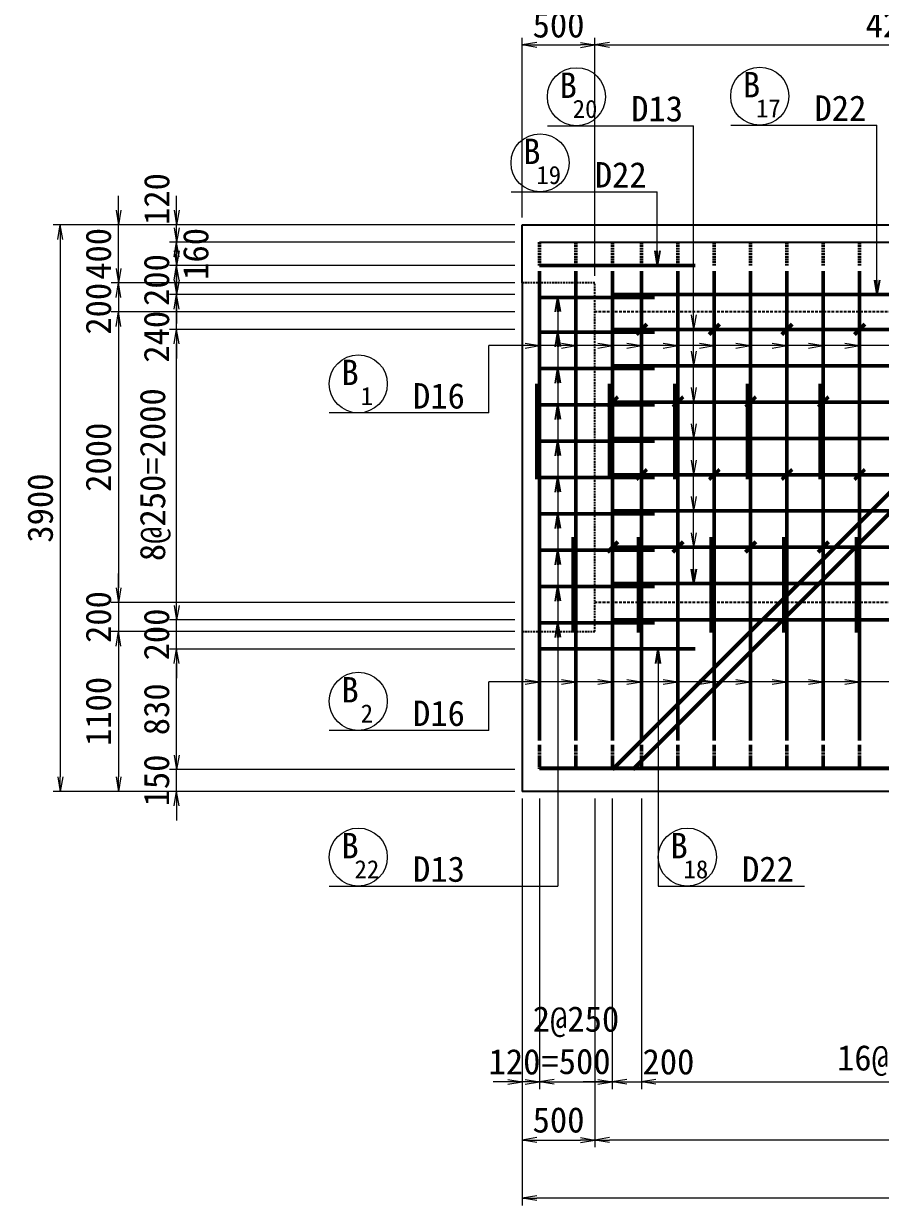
# Model space of a CAD drawing. Header units: millimetres. Extents: x 169470 to 758170, y -17820 to 11880.
# Drawn here: x 316814 to 322708, y -6725 to 1410 of the extents above; entities that cross this region are included whole.
import ezdxf
from ezdxf.enums import TextEntityAlignment as Align

# ---------------------------------------------------------------- set-up
doc = ezdxf.new("R2010")
doc.units = ezdxf.units.MM
doc.header["$LTSCALE"] = 50
doc.header["$PDSIZE"] = 300
doc.linetypes.add('DASHED2', pattern=[0.375, 0.25, -0.125])
doc.layers.get('Defpoints').update_dxf_attribs({"color": 151})
for name, color, linetype, lineweight in [('D-STR', 1, 'Continuous', 25), ('D-STR-DIM', 7, 'Continuous', 13), ('D-STR-HTXT', 7, 'Continuous', 13), ('D-STR-STR1', 2, 'Continuous', 50), ('D-STR-STR3', 4, 'Continuous', 50), ('D-STR-STR4', 1, 'Continuous', 50), ('D-STR-TXT', 7, 'Continuous', 13)]:
    doc.layers.add(name, color=color, linetype=linetype, lineweight=lineweight)
doc.styles.add('YOKO_GOTHIC', font='MS Gothic.ttf')
doc.dimstyles.new('S50', dxfattribs={"dimscale": 50, "dimtxt": 3.5, "dimasz": 2, "dimexe": 1, "dimexo": 1, "dimgap": 1, "dimtad": 1, "dimdec": 0, "dimzin": 1, "dimdsep": 46, "dimtxsty": 'YOKO_GOTHIC', "dimblk": 'OPEN', "dimcen": 0, "dimclrd": 256, "dimclre": 256, "dimclrt": 256, "dimaunit": 1, "dimadec": 3, "dimazin": 0, "dimtfac": 1, "dimtdec": 0, "dimtix": 1, "dimtmove": 2, "dimatfit": 3, "dimldrblk": 'OPEN', "dimfxl": 1, "dimlwd": -1, "dimlwe": -1, "dimarcsym": 2})

# ---------------------------------------------------------------- blocks, each defined once
blk = doc.blocks.new('_Open')
at = {"color": 0, "linetype": 'ByBlock', "lineweight": -2}
for p, q in [((-1, 0.167), (0, 0)), ((-1, -0.167), (0, 0)), ((0, 0), (-1, 0))]:
    blk.add_line(p, q, dxfattribs=at)
blk = doc.blocks.new('*D3386')
at = {"layer": 'D-STR-DIM', "transparency": 16777216}
for p, q in [((320244, -3924.6), (320244, -6724.6)), ((327144.3, -3924.6), (327144.3, -6724.6)), ((327044.3, -6674.6), (320344, -6674.6))]:
    blk.add_line(p, q, dxfattribs=at)
at = {"layer": 'Defpoints', "color": 0, "transparency": 16777216}
for p in [(320244, -3874.6), (327144.3, -3874.6), (320244, -6674.6)]:
    blk.add_point(p, dxfattribs=at)
at = {"layer": 'D-STR-DIM', "transparency": 16777216, "xscale": 100, "yscale": 100, "zscale": 100, "rotation": 180}
blk.add_blockref('_Open', (320244, -6674.6), dxfattribs=at)
at = {"layer": 'D-STR-DIM', "transparency": 16777216, "xscale": 100, "yscale": 100, "zscale": 100}
blk.add_blockref('_Open', (327144.3, -6674.6), dxfattribs=at)
at = {"layer": 'D-STR-DIM', "transparency": 16777216, "insert": (323694.2, -6537.1), "char_height": 175, "attachment_point": 5, "style": 'YOKO_GOTHIC'}
blk.add_mtext('6900', dxfattribs=at)
blk = doc.blocks.new('*D3389')
at = {"layer": 'D-STR-DIM', "transparency": 16777216}
for p, q in [((320744, -3924.6), (320744, -6324.6)), ((325344.3, -4024.6), (325344.3, -6324.6)), ((325244.3, -6274.6), (320844, -6274.6))]:
    blk.add_line(p, q, dxfattribs=at)
at = {"layer": 'Defpoints', "color": 0, "transparency": 16777216}
for p in [(320744, -3874.6), (325344.3, -3974.6), (320744, -6274.6)]:
    blk.add_point(p, dxfattribs=at)
at = {"layer": 'D-STR-DIM', "transparency": 16777216, "xscale": 100, "yscale": 100, "zscale": 100, "rotation": 180}
blk.add_blockref('_Open', (320744, -6274.6), dxfattribs=at)
at = {"layer": 'D-STR-DIM', "transparency": 16777216, "xscale": 100, "yscale": 100, "zscale": 100}
blk.add_blockref('_Open', (325344.3, -6274.6), dxfattribs=at)
at = {"layer": 'D-STR-DIM', "transparency": 16777216, "insert": (323044.2, -6137.1), "char_height": 175, "attachment_point": 5, "style": 'YOKO_GOTHIC'}
blk.add_mtext('4600', dxfattribs=at)
blk = doc.blocks.new('*D3390')
at = {"layer": 'D-STR-DIM', "transparency": 16777216}
for p, q in [((320864, -3924.6), (320864, -5924.6)), ((321064, -3924.6), (321064, -5924.6)), ((320764, -5874.6), (320664, -5874.6)), ((320864, -5874.6), (321064, -5874.6)), ((321164, -5874.6), (321264, -5874.6))]:
    blk.add_line(p, q, dxfattribs=at)
at = {"layer": 'Defpoints', "color": 0, "transparency": 16777216}
for p in [(320864, -3874.6), (321064, -3874.6), (321064, -5874.6)]:
    blk.add_point(p, dxfattribs=at)
at = {"layer": 'D-STR-DIM', "transparency": 16777216, "xscale": 100, "yscale": 100, "zscale": 100}
blk.add_blockref('_Open', (320864, -5874.6), dxfattribs=at)
at = {"layer": 'D-STR-DIM', "transparency": 16777216, "xscale": 100, "yscale": 100, "zscale": 100, "rotation": 180}
blk.add_blockref('_Open', (321064, -5874.6), dxfattribs=at)
at = {"layer": 'D-STR-DIM', "transparency": 16777216, "insert": (321250, -5737.1), "char_height": 175, "attachment_point": 5, "style": 'YOKO_GOTHIC'}
blk.add_mtext('200', dxfattribs=at)
blk = doc.blocks.new('*D3391')
at = {"layer": 'D-STR-DIM', "transparency": 16777216}
for p, q in [((321064, -3924.6), (321064, -5924.6)), ((325064.3, -4024.6), (325064.3, -5924.6)), ((321164, -5874.6), (324964.3, -5874.6))]:
    blk.add_line(p, q, dxfattribs=at)
at = {"layer": 'Defpoints', "color": 0, "transparency": 16777216}
for p in [(321064, -3874.6), (325064.3, -3974.6), (325064.3, -5874.6)]:
    blk.add_point(p, dxfattribs=at)
at = {"layer": 'D-STR-DIM', "transparency": 16777216, "xscale": 100, "yscale": 100, "zscale": 100, "rotation": 180}
blk.add_blockref('_Open', (321064, -5874.6), dxfattribs=at)
at = {"layer": 'D-STR-DIM', "transparency": 16777216, "xscale": 100, "yscale": 100, "zscale": 100}
blk.add_blockref('_Open', (325064.3, -5874.6), dxfattribs=at)
at = {"layer": 'D-STR-DIM', "transparency": 16777216, "insert": (323064.2, -5727.7), "char_height": 175, "attachment_point": 5, "style": 'YOKO_GOTHIC'}
blk.add_mtext('16@250=4000', dxfattribs=at)
blk = doc.blocks.new('*D3394')
at = {"layer": 'D-STR-DIM', "transparency": 16777216}
for p, q in [((320244, -3924.6), (320244, -5924.6)), ((320364, -3924.6), (320364, -5924.6)), ((320144, -5874.6), (320044, -5874.6)), ((320364, -5874.6), (320244, -5874.6)), ((320464, -5874.6), (320564, -5874.6))]:
    blk.add_line(p, q, dxfattribs=at)
at = {"layer": 'Defpoints', "color": 0, "transparency": 16777216}
for p in [(320244, -3874.6), (320364, -3874.6), (320244, -5874.6)]:
    blk.add_point(p, dxfattribs=at)
at = {"layer": 'D-STR-DIM', "transparency": 16777216, "xscale": 100, "yscale": 100, "zscale": 100}
blk.add_blockref('_Open', (320244, -5874.6), dxfattribs=at)
at = {"layer": 'D-STR-DIM', "transparency": 16777216, "xscale": 100, "yscale": 100, "zscale": 100, "rotation": 180}
blk.add_blockref('_Open', (320364, -5874.6), dxfattribs=at)
at = {"layer": 'D-STR-DIM', "transparency": 16777216, "insert": (320191, -5737.1), "char_height": 175, "attachment_point": 5, "style": 'YOKO_GOTHIC'}
blk.add_mtext('120', dxfattribs=at)
blk = doc.blocks.new('*D3400')
at = {"layer": 'D-STR-DIM', "transparency": 16777216}
for p, q in [((320244, -3924.6), (320244, -6324.6)), ((320744, -3924.6), (320744, -6324.6)), ((320344, -6274.6), (320644, -6274.6))]:
    blk.add_line(p, q, dxfattribs=at)
at = {"layer": 'Defpoints', "color": 0, "transparency": 16777216}
for p in [(320244, -3874.6), (320744, -3874.6), (320744, -6274.6)]:
    blk.add_point(p, dxfattribs=at)
at = {"layer": 'D-STR-DIM', "transparency": 16777216, "xscale": 100, "yscale": 100, "zscale": 100, "rotation": 180}
blk.add_blockref('_Open', (320244, -6274.6), dxfattribs=at)
at = {"layer": 'D-STR-DIM', "transparency": 16777216, "xscale": 100, "yscale": 100, "zscale": 100}
blk.add_blockref('_Open', (320744, -6274.6), dxfattribs=at)
at = {"layer": 'D-STR-DIM', "transparency": 16777216, "insert": (320494, -6137.1), "char_height": 175, "attachment_point": 5, "style": 'YOKO_GOTHIC'}
blk.add_mtext('500', dxfattribs=at)
blk = doc.blocks.new('*D4555')
at = {"layer": 'D-STR-DIM', "transparency": 16777216}
for p, q in [((320244, 75.4), (320244, 1313.6)), ((320744, -324.6), (320744, 1313.6)), ((320344, 1263.6), (320644, 1263.6))]:
    blk.add_line(p, q, dxfattribs=at)
at = {"layer": 'Defpoints', "color": 0, "transparency": 16777216}
for p in [(320744, 1263.6), (320244, 25.4), (320744, -374.6)]:
    blk.add_point(p, dxfattribs=at)
at = {"layer": 'D-STR-DIM', "transparency": 16777216, "xscale": 100, "yscale": 100, "zscale": 100, "rotation": 180}
blk.add_blockref('_Open', (320244, 1263.6), dxfattribs=at)
at = {"layer": 'D-STR-DIM', "transparency": 16777216, "xscale": 100, "yscale": 100, "zscale": 100}
blk.add_blockref('_Open', (320744, 1263.6), dxfattribs=at)
at = {"layer": 'D-STR-DIM', "transparency": 16777216, "insert": (320494, 1401.1), "char_height": 175, "attachment_point": 5, "style": 'YOKO_GOTHIC'}
blk.add_mtext('500', dxfattribs=at)
blk = doc.blocks.new('*D4556')
at = {"layer": 'D-STR-DIM', "transparency": 16777216}
for p, q in [((320744, -324.6), (320744, 1313.6)), ((320844, 1263.6), (324844.3, 1263.6)), ((324944.3, 1213.6), (324944.3, 1213.6))]:
    blk.add_line(p, q, dxfattribs=at)
at = {"layer": 'Defpoints', "color": 0, "transparency": 16777216}
for p in [(324944.3, 1263.6), (324944.3, 1263.6), (320744, -374.6)]:
    blk.add_point(p, dxfattribs=at)
at = {"layer": 'D-STR-DIM', "transparency": 16777216, "xscale": 100, "yscale": 100, "zscale": 100, "rotation": 180}
blk.add_blockref('_Open', (320744, 1263.6), dxfattribs=at)
at = {"layer": 'D-STR-DIM', "transparency": 16777216, "xscale": 100, "yscale": 100, "zscale": 100}
blk.add_blockref('_Open', (324944.3, 1263.6), dxfattribs=at)
at = {"layer": 'D-STR-DIM', "transparency": 16777216, "insert": (322844.2, 1401.1), "char_height": 175, "attachment_point": 5, "style": 'YOKO_GOTHIC'}
blk.add_mtext('4200', dxfattribs=at)
blk = doc.blocks.new('*D3909')
at = {"layer": 'D-STR-DIM', "transparency": 16777216}
for p, q in [((320194, -574.6), (317416.5, -574.6)), ((317466.5, -674.6), (317466.5, -2474.6)), ((320194, -2574.6), (317416.5, -2574.6))]:
    blk.add_line(p, q, dxfattribs=at)
at = {"layer": 'Defpoints', "color": 0, "transparency": 16777216}
for p in [(320244, -574.6), (317466.5, -2574.6), (320244, -2574.6)]:
    blk.add_point(p, dxfattribs=at)
at = {"layer": 'D-STR-DIM', "transparency": 16777216, "xscale": 100, "yscale": 100, "zscale": 100}
for p, rotation in [((317466.5, -574.6), 90), ((317466.5, -2574.6), 270)]:
    blk.add_blockref('_Open', p, dxfattribs=dict(at, rotation=rotation))
at = {"layer": 'D-STR-DIM', "transparency": 16777216, "insert": (317329, -1574.6), "char_height": 175, "attachment_point": 5, "rotation": 90, "style": 'YOKO_GOTHIC'}
blk.add_mtext('2000', dxfattribs=at)
blk = doc.blocks.new('*D3910')
at = {"layer": 'D-STR-DIM', "transparency": 16777216}
for p, q in [((319694, 25.4), (317016.5, 25.4)), ((317066.5, -74.6), (317066.5, -3774.6)), ((320194, -3874.6), (317016.5, -3874.6))]:
    blk.add_line(p, q, dxfattribs=at)
at = {"layer": 'Defpoints', "color": 0, "transparency": 16777216}
for p in [(319744, 25.4), (317066.5, -3874.6), (320244, -3874.6)]:
    blk.add_point(p, dxfattribs=at)
at = {"layer": 'D-STR-DIM', "transparency": 16777216, "xscale": 100, "yscale": 100, "zscale": 100}
for p, rotation in [((317066.5, 25.4), 90), ((317066.5, -3874.6), 270)]:
    blk.add_blockref('_Open', p, dxfattribs=dict(at, rotation=rotation))
at = {"layer": 'D-STR-DIM', "transparency": 16777216, "insert": (316929, -1924.6), "char_height": 175, "attachment_point": 5, "rotation": 90, "style": 'YOKO_GOTHIC'}
blk.add_mtext('3900', dxfattribs=at)
blk = doc.blocks.new('*D3911')
at = {"layer": 'D-STR-DIM', "transparency": 16777216}
for p, q in [((317466.5, 125.4), (317466.5, 225.4)), ((320194, 25.4), (317416.5, 25.4)), ((317466.5, -374.6), (317466.5, 25.4)), ((320194, -374.6), (317416.5, -374.6)), ((317466.5, -474.6), (317466.5, -574.6))]:
    blk.add_line(p, q, dxfattribs=at)
at = {"layer": 'Defpoints', "color": 0, "transparency": 16777216}
for p in [(317466.5, 25.4), (320244, 25.4), (320244, -374.6)]:
    blk.add_point(p, dxfattribs=at)
at = {"layer": 'D-STR-DIM', "transparency": 16777216, "xscale": 100, "yscale": 100, "zscale": 100}
for p, rotation in [((317466.5, 25.4), 270), ((317466.5, -374.6), 90)]:
    blk.add_blockref('_Open', p, dxfattribs=dict(at, rotation=rotation))
at = {"layer": 'D-STR-DIM', "transparency": 16777216, "insert": (317329, -174.6), "char_height": 175, "attachment_point": 5, "rotation": 90, "style": 'YOKO_GOTHIC'}
blk.add_mtext('400', dxfattribs=at)
blk = doc.blocks.new('*D3912')
at = {"layer": 'D-STR-DIM', "transparency": 16777216}
for p, q in [((320194, -2774.6), (317416.5, -2774.6)), ((317466.5, -2874.6), (317466.5, -3774.6)), ((320194, -3874.6), (317416.5, -3874.6))]:
    blk.add_line(p, q, dxfattribs=at)
at = {"layer": 'Defpoints', "color": 0, "transparency": 16777216}
for p in [(320244, -2774.6), (317466.5, -3874.6), (320244, -3874.6)]:
    blk.add_point(p, dxfattribs=at)
at = {"layer": 'D-STR-DIM', "transparency": 16777216, "xscale": 100, "yscale": 100, "zscale": 100}
for p, rotation in [((317466.5, -2774.6), 90), ((317466.5, -3874.6), 270)]:
    blk.add_blockref('_Open', p, dxfattribs=dict(at, rotation=rotation))
at = {"layer": 'D-STR-DIM', "transparency": 16777216, "insert": (317329, -3324.6), "char_height": 175, "attachment_point": 5, "rotation": 90, "style": 'YOKO_GOTHIC'}
blk.add_mtext('1100', dxfattribs=at)
blk = doc.blocks.new('*D3913')
at = {"layer": 'D-STR-DIM', "transparency": 16777216}
for p, q in [((317866.5, -3624.6), (317866.5, -3524.6)), ((320194, -3724.6), (317816.5, -3724.6)), ((317866.5, -3874.6), (317866.5, -3724.6)), ((320194, -3874.6), (317816.5, -3874.6)), ((317866.5, -3974.6), (317866.5, -4074.6))]:
    blk.add_line(p, q, dxfattribs=at)
at = {"layer": 'Defpoints', "color": 0, "transparency": 16777216}
for p in [(317866.5, -3724.6), (320244, -3724.6), (320244, -3874.6)]:
    blk.add_point(p, dxfattribs=at)
at = {"layer": 'D-STR-DIM', "transparency": 16777216, "xscale": 100, "yscale": 100, "zscale": 100}
for p, rotation in [((317866.5, -3724.6), 270), ((317866.5, -3874.6), 90)]:
    blk.add_blockref('_Open', p, dxfattribs=dict(at, rotation=rotation))
at = {"layer": 'D-STR-DIM', "transparency": 16777216, "insert": (317729, -3799.6), "char_height": 175, "attachment_point": 5, "rotation": 90, "style": 'YOKO_GOTHIC'}
blk.add_mtext('150', dxfattribs=at)
blk = doc.blocks.new('*D3914')
at = {"layer": 'D-STR-DIM', "transparency": 16777216}
for p, q in [((320194, -2894.6), (317816.5, -2894.6)), ((317866.5, -3624.6), (317866.5, -2994.6)), ((320194, -3724.6), (317816.5, -3724.6))]:
    blk.add_line(p, q, dxfattribs=at)
at = {"layer": 'Defpoints', "color": 0, "transparency": 16777216}
for p in [(317866.5, -2894.6), (320244, -2894.6), (320244, -3724.6)]:
    blk.add_point(p, dxfattribs=at)
at = {"layer": 'D-STR-DIM', "transparency": 16777216, "xscale": 100, "yscale": 100, "zscale": 100}
for p, rotation in [((317866.5, -2894.6), 90), ((317866.5, -3724.6), 270)]:
    blk.add_blockref('_Open', p, dxfattribs=dict(at, rotation=rotation))
at = {"layer": 'D-STR-DIM', "transparency": 16777216, "insert": (317729, -3309.6), "char_height": 175, "attachment_point": 5, "rotation": 90, "style": 'YOKO_GOTHIC'}
blk.add_mtext('830', dxfattribs=at)
blk = doc.blocks.new('*D3915')
at = {"layer": 'D-STR-DIM', "transparency": 16777216}
for p, q in [((320194, -694.6), (317816.5, -694.6)), ((317866.5, -2594.6), (317866.5, -794.6)), ((320194, -2694.6), (317816.5, -2694.6))]:
    blk.add_line(p, q, dxfattribs=at)
at = {"layer": 'Defpoints', "color": 0, "transparency": 16777216}
for p in [(317866.5, -694.6), (320244, -694.6), (320244, -2694.6)]:
    blk.add_point(p, dxfattribs=at)
at = {"layer": 'D-STR-DIM', "transparency": 16777216, "xscale": 100, "yscale": 100, "zscale": 100}
for p, rotation in [((317866.5, -694.6), 90), ((317866.5, -2694.6), 270)]:
    blk.add_blockref('_Open', p, dxfattribs=dict(at, rotation=rotation))
at = {"layer": 'D-STR-DIM', "transparency": 16777216, "insert": (317719.6, -1694.6), "char_height": 175, "attachment_point": 5, "rotation": 90, "style": 'YOKO_GOTHIC'}
blk.add_mtext('8@250=2000', dxfattribs=at)
blk = doc.blocks.new('*D3916')
at = {"layer": 'D-STR-DIM', "transparency": 16777216}
for p, q in [((317866.5, -354.6), (317866.5, -254.6)), ((320194, -454.6), (317816.5, -454.6)), ((317866.5, -694.6), (317866.5, -454.6)), ((320194, -694.6), (317816.5, -694.6)), ((317866.5, -794.6), (317866.5, -894.6))]:
    blk.add_line(p, q, dxfattribs=at)
at = {"layer": 'Defpoints', "color": 0, "transparency": 16777216}
for p in [(317866.5, -454.6), (320244, -454.6), (320244, -694.6)]:
    blk.add_point(p, dxfattribs=at)
at = {"layer": 'D-STR-DIM', "transparency": 16777216, "xscale": 100, "yscale": 100, "zscale": 100}
for p, rotation in [((317866.5, -454.6), 270), ((317866.5, -694.6), 90)]:
    blk.add_blockref('_Open', p, dxfattribs=dict(at, rotation=rotation))
at = {"layer": 'D-STR-DIM', "transparency": 16777216, "insert": (317729, -745.2), "char_height": 175, "attachment_point": 5, "rotation": 90, "style": 'YOKO_GOTHIC'}
blk.add_mtext('240', dxfattribs=at)
blk = doc.blocks.new('*D3917')
at = {"layer": 'D-STR-DIM', "transparency": 16777216}
for p, q in [((317866.5, 5.4), (317866.5, 105.4)), ((320194, -94.6), (317816.5, -94.6)), ((317866.5, -254.6), (317866.5, -94.6)), ((320194, -254.6), (317816.5, -254.6)), ((317866.5, -354.6), (317866.5, -454.6))]:
    blk.add_line(p, q, dxfattribs=at)
at = {"layer": 'Defpoints', "color": 0, "transparency": 16777216}
for p in [(317866.5, -94.6), (320244, -94.6), (320244, -254.6)]:
    blk.add_point(p, dxfattribs=at)
at = {"layer": 'D-STR-DIM', "transparency": 16777216, "xscale": 100, "yscale": 100, "zscale": 100}
for p, rotation in [((317866.5, -94.6), 270), ((317866.5, -254.6), 90)]:
    blk.add_blockref('_Open', p, dxfattribs=dict(at, rotation=rotation))
at = {"layer": 'D-STR-DIM', "transparency": 16777216, "insert": (317999, -174.6), "char_height": 175, "attachment_point": 5, "rotation": 90, "style": 'YOKO_GOTHIC'}
blk.add_mtext('160', dxfattribs=at)
blk = doc.blocks.new('*D3918')
at = {"layer": 'D-STR-DIM', "transparency": 16777216}
for p, q in [((317866.5, 125.4), (317866.5, 225.4)), ((320194, 25.4), (317816.5, 25.4)), ((317866.5, -94.6), (317866.5, 25.4)), ((320194, -94.6), (317816.5, -94.6)), ((317866.5, -194.6), (317866.5, -294.6))]:
    blk.add_line(p, q, dxfattribs=at)
at = {"layer": 'Defpoints', "color": 0, "transparency": 16777216}
for p in [(317866.5, 25.4), (320244, 25.4), (320244, -94.6)]:
    blk.add_point(p, dxfattribs=at)
at = {"layer": 'D-STR-DIM', "transparency": 16777216, "xscale": 100, "yscale": 100, "zscale": 100}
for p, rotation in [((317866.5, 25.4), 270), ((317866.5, -94.6), 90)]:
    blk.add_blockref('_Open', p, dxfattribs=dict(at, rotation=rotation))
at = {"layer": 'D-STR-DIM', "transparency": 16777216, "insert": (317730.5, 203), "char_height": 175, "attachment_point": 5, "rotation": 90, "style": 'YOKO_GOTHIC'}
blk.add_mtext('120', dxfattribs=at)
blk = doc.blocks.new('*D3919')
at = {"layer": 'D-STR-DIM', "transparency": 16777216}
for p, q in [((317466.5, -274.6), (317466.5, -174.6)), ((320194, -374.6), (317416.5, -374.6)), ((317466.5, -374.6), (317466.5, -574.6)), ((320194, -574.6), (317416.5, -574.6)), ((317466.5, -674.6), (317466.5, -774.6))]:
    blk.add_line(p, q, dxfattribs=at)
at = {"layer": 'Defpoints', "color": 0, "transparency": 16777216}
for p in [(320244, -374.6), (317466.5, -574.6), (320244, -574.6)]:
    blk.add_point(p, dxfattribs=at)
at = {"layer": 'D-STR-DIM', "transparency": 16777216, "xscale": 100, "yscale": 100, "zscale": 100}
for p, rotation in [((317466.5, -374.6), 270), ((317466.5, -574.6), 90)]:
    blk.add_blockref('_Open', p, dxfattribs=dict(at, rotation=rotation))
at = {"layer": 'D-STR-DIM', "transparency": 16777216, "insert": (317329, -552.4), "char_height": 175, "attachment_point": 5, "rotation": 90, "style": 'YOKO_GOTHIC'}
blk.add_mtext('200', dxfattribs=at)
blk = doc.blocks.new('*D3920')
at = {"layer": 'D-STR-DIM', "transparency": 16777216}
for p, q in [((317466.5, -2474.6), (317466.5, -2374.6)), ((320194, -2574.6), (317416.5, -2574.6)), ((317466.5, -2574.6), (317466.5, -2774.6)), ((320194, -2774.6), (317416.5, -2774.6)), ((317466.5, -2874.6), (317466.5, -2974.6))]:
    blk.add_line(p, q, dxfattribs=at)
at = {"layer": 'Defpoints', "color": 0, "transparency": 16777216}
for p in [(320244, -2574.6), (317466.5, -2774.6), (320244, -2774.6)]:
    blk.add_point(p, dxfattribs=at)
at = {"layer": 'D-STR-DIM', "transparency": 16777216, "xscale": 100, "yscale": 100, "zscale": 100}
for p, rotation in [((317466.5, -2574.6), 270), ((317466.5, -2774.6), 90)]:
    blk.add_blockref('_Open', p, dxfattribs=dict(at, rotation=rotation))
at = {"layer": 'D-STR-DIM', "transparency": 16777216, "insert": (317329, -2674.6), "char_height": 175, "attachment_point": 5, "rotation": 90, "style": 'YOKO_GOTHIC'}
blk.add_mtext('200', dxfattribs=at)
blk = doc.blocks.new('*D3921')
at = {"layer": 'D-STR-DIM', "transparency": 16777216}
for p, q in [((317866.5, -154.6), (317866.5, -54.6)), ((320194, -254.6), (317816.5, -254.6)), ((317866.5, -454.6), (317866.5, -254.6)), ((320194, -454.6), (317816.5, -454.6)), ((317866.5, -554.6), (317866.5, -654.6))]:
    blk.add_line(p, q, dxfattribs=at)
at = {"layer": 'Defpoints', "color": 0, "transparency": 16777216}
for p in [(317866.5, -254.6), (320244, -254.6), (320244, -454.6)]:
    blk.add_point(p, dxfattribs=at)
at = {"layer": 'D-STR-DIM', "transparency": 16777216, "xscale": 100, "yscale": 100, "zscale": 100}
for p, rotation in [((317866.5, -254.6), 270), ((317866.5, -454.6), 90)]:
    blk.add_blockref('_Open', p, dxfattribs=dict(at, rotation=rotation))
at = {"layer": 'D-STR-DIM', "transparency": 16777216, "insert": (317729, -354.6), "char_height": 175, "attachment_point": 5, "rotation": 90, "style": 'YOKO_GOTHIC'}
blk.add_mtext('200', dxfattribs=at)
blk = doc.blocks.new('*D3922')
at = {"layer": 'D-STR-DIM', "transparency": 16777216}
for p, q in [((317866.5, -2594.6), (317866.5, -2494.6)), ((320194, -2694.6), (317816.5, -2694.6)), ((317866.5, -2894.6), (317866.5, -2694.6)), ((320194, -2894.6), (317816.5, -2894.6)), ((317866.5, -2994.6), (317866.5, -3094.6))]:
    blk.add_line(p, q, dxfattribs=at)
at = {"layer": 'Defpoints', "color": 0, "transparency": 16777216}
for p in [(317866.5, -2694.6), (320244, -2694.6), (320244, -2894.6)]:
    blk.add_point(p, dxfattribs=at)
at = {"layer": 'D-STR-DIM', "transparency": 16777216, "xscale": 100, "yscale": 100, "zscale": 100}
for p, rotation in [((317866.5, -2694.6), 270), ((317866.5, -2894.6), 90)]:
    blk.add_blockref('_Open', p, dxfattribs=dict(at, rotation=rotation))
at = {"layer": 'D-STR-DIM', "transparency": 16777216, "insert": (317729, -2794.6), "char_height": 175, "attachment_point": 5, "rotation": 90, "style": 'YOKO_GOTHIC'}
blk.add_mtext('200', dxfattribs=at)
blk = doc.blocks.new('*D3873')
at = {"layer": 'D-STR-DIM', "transparency": 16777216}
for p, q in [((320364, -3924.6), (320364, -5924.6)), ((320864, -3924.6), (320864, -5924.6)), ((320264, -5874.6), (320164, -5874.6)), ((320364, -5874.6), (320864, -5874.6)), ((320964, -5874.6), (321064, -5874.6))]:
    blk.add_line(p, q, dxfattribs=at)
at = {"layer": 'Defpoints', "color": 0, "transparency": 16777216}
for p in [(320364, -3874.6), (320864, -3874.6), (320864, -5874.6)]:
    blk.add_point(p, dxfattribs=at)
at = {"layer": 'D-STR-DIM', "transparency": 16777216, "xscale": 100, "yscale": 100, "zscale": 100}
blk.add_blockref('_Open', (320364, -5874.6), dxfattribs=at)
at = {"layer": 'D-STR-DIM', "transparency": 16777216, "xscale": 100, "yscale": 100, "zscale": 100, "rotation": 180}
blk.add_blockref('_Open', (320864, -5874.6), dxfattribs=at)
at = {"layer": 'D-STR-DIM', "transparency": 16777216, "insert": (320614, -5589), "char_height": 175, "attachment_point": 5, "style": 'YOKO_GOTHIC'}
blk.add_mtext('2@250\\P=500', dxfattribs=at)

msp = doc.modelspace()

# ---------------------------------------------------------------- linework, layer by layer
at = {"layer": 'D-STR'}
for p, q in [((320244.03, -374.57), (320244.03, 25.43)), ((320244.03, 25.43), (324444.32, 25.43)), ((320244.03, -174.57), (320244.03, -74.57)), ((320244.03, -374.57), (320244.03, -2774.57)), ((320244.03, -2774.57), (320244.03, -3874.57)), ((324844.32, -3874.57), (320244.03, -3874.57))]:
    msp.add_line(p, q, dxfattribs=at)
at = {"layer": 'D-STR', "linetype": 'DASHED2', "ltscale": 1.5}
for p, q in [((325344.32, -574.57), (320744.03, -574.57)), ((325344.32, -2574.57), (320744.03, -2574.57))]:
    msp.add_line(p, q, dxfattribs=at)
at = {"layer": 'D-STR', "linetype": 'DASHED2'}
msp.add_lwpolyline([(320244.03, -2774.57), (320744.03, -2774.57), (320744.03, -374.57), (320244.03, -374.57)], dxfattribs=at)
at = {"layer": 'D-STR-HTXT'}
for p, q in [((320416.92, 707.29), (321423.49, 707.29)), ((321678.17, 711.22), (322684.73, 711.22)), ((320166.92, 252.25), (321173.49, 252.25)), ((320014.24, -1269.53), (320014.24, -806.03)), ((320014.24, -1269.53), (318916.08, -1269.53)), ((320014.24, -3454.52), (320014.24, -3120.6)), ((320014.24, -3454.52), (318916.08, -3454.52)), ((318916.08, -4527.23), (320490.21, -4527.23)), ((321179.67, -4527.23), (322186.23, -4527.23))]:
    msp.add_line(p, q, dxfattribs=at)
at = {"layer": 'D-STR-HTXT', "color": 1}
for centre in [(320616.92, 907.29), (321878.17, 911.22), (320366.92, 452.25), (319116.08, -4327.23), (321379.67, -4327.23)]:
    msp.add_circle(centre, 200, dxfattribs=at)
at = {"layer": 'D-STR-HTXT'}
for centre in [(319116.08, -1069.53), (319116.08, -3254.52)]:
    msp.add_circle(centre, 200, dxfattribs=at)
at = {"layer": 'D-STR-STR1'}
for p, q in [((325204.32, 615.72), (320864.03, -3724.57)), ((325224.32, 494.3), (321005.45, -3724.57)), ((320364.03, -254.57), (321434.03, -254.57)), ((320364.03, -294.57), (320364.03, -3524.57)), ((320614.03, -294.57), (320614.03, -3524.57)), ((320864.03, -294.57), (320864.03, -3524.57)), ((321064.32, -294.57), (321064.32, -3524.57)), ((321314.32, -294.57), (321314.32, -3524.57)), ((321564.32, -294.57), (321564.32, -3524.57)), ((321814.32, -294.57), (321814.32, -3524.57)), ((322064.32, -294.57), (322064.32, -3524.57)), ((322314.32, -294.57), (322314.32, -3524.57)), ((322564.32, -294.57), (322564.32, -3524.57)), ((320364.03, -474.57), (321154.03, -474.57)), ((325224.32, -454.57), (320864.03, -454.57)), ((320364.03, -714.57), (321154.03, -714.57)), ((325224.32, -694.57), (320864.03, -694.57)), ((320364.03, -964.57), (321154.03, -964.57)), ((325224.32, -944.57), (320864.03, -944.57)), ((320364.03, -1214.57), (321154.03, -1214.57)), ((325224.32, -1194.57), (320864.03, -1194.57)), ((325224.32, -1444.57), (320864.03, -1444.57)), ((320364.03, -1464.57), (321154.03, -1464.57)), ((325224.32, -1694.57), (320864.03, -1694.57)), ((320364.03, -1714.57), (321154.03, -1714.57)), ((325224.32, -1944.57), (320864.03, -1944.57)), ((320364.03, -1964.57), (321154.03, -1964.57)), ((325224.32, -2194.57), (320864.03, -2194.57)), ((320364.03, -2214.57), (321154.03, -2214.57)), ((320364.03, -2464.57), (321154.03, -2464.57)), ((325224.32, -2444.57), (320864.03, -2444.57)), ((320364.03, -2714.57), (321154.03, -2714.57)), ((325224.32, -2694.57), (320864.03, -2694.57)), ((321434.03, -2894.57), (320364.03, -2894.57))]:
    msp.add_line(p, q, dxfattribs=at)
at = {"layer": 'D-STR-STR1', "linetype": 'DASHED2'}
for p, q in [((320364.03, -94.57), (320364.03, -254.57)), ((320614.03, -94.57), (320614.03, -254.57)), ((320864.03, -94.57), (320864.03, -254.57)), ((321064.32, -94.57), (321064.32, -254.57)), ((321314.32, -94.57), (321314.32, -254.57)), ((321564.32, -94.57), (321564.32, -254.57)), ((321814.32, -94.57), (321814.32, -254.57)), ((322064.32, -94.57), (322064.32, -254.57)), ((322314.32, -94.57), (322314.32, -254.57)), ((322564.32, -94.57), (322564.32, -254.57))]:
    msp.add_line(p, q, dxfattribs=at)
at = {"layer": 'D-STR-STR1', "linetype": 'DASHED2', "ltscale": 0.5}
for p, q in [((320364.03, -3554.57), (320364.03, -3724.57)), ((320614.03, -3554.57), (320614.03, -3724.57)), ((320864.03, -3554.57), (320864.03, -3724.57)), ((321064.32, -3554.57), (321064.32, -3724.57)), ((321314.32, -3554.57), (321314.32, -3724.57)), ((321564.32, -3554.57), (321564.32, -3724.57)), ((321814.32, -3554.57), (321814.32, -3724.57)), ((322064.32, -3554.57), (322064.32, -3724.57)), ((322314.32, -3554.57), (322314.32, -3724.57)), ((322564.32, -3554.57), (322564.32, -3724.57))]:
    msp.add_line(p, q, dxfattribs=at)
at = {"layer": 'D-STR-STR3'}
for p, q in [((321030.33, -728.56), (321101.04, -657.85)), ((321530.33, -728.56), (321601.04, -657.85)), ((322030.33, -728.56), (322101.04, -657.85)), ((322530.33, -728.56), (322601.04, -657.85)), ((320830.04, -1228.56), (320900.75, -1157.85)), ((321280.33, -1228.56), (321351.04, -1157.85)), ((321780.33, -1228.56), (321851.04, -1157.85)), ((322280.33, -1228.56), (322351.04, -1157.85)), ((321030.33, -1728.56), (321101.04, -1657.85)), ((321530.33, -1728.56), (321601.04, -1657.85)), ((322030.33, -1728.56), (322101.04, -1657.85)), ((322530.33, -1728.56), (322601.04, -1657.85)), ((320830.04, -2228.56), (320900.75, -2157.85)), ((321280.33, -2228.56), (321351.04, -2157.85)), ((321780.33, -2228.56), (321851.04, -2157.85)), ((322280.33, -2228.56), (322351.04, -2157.85))]:
    msp.add_line(p, q, dxfattribs=at)
at = {"layer": 'D-STR-STR4'}
for p, q in [((320344.03, -1724.57), (320344.03, -1068.57)), ((320844.03, -1724.57), (320844.03, -1068.57)), ((321294.32, -1724.57), (321294.32, -1068.57)), ((321794.32, -1724.57), (321794.32, -1068.57)), ((322294.32, -1724.57), (322294.32, -1068.57)), ((320594.03, -2780.57), (320594.03, -2124.57)), ((321044.32, -2780.57), (321044.32, -2124.57)), ((321544.32, -2780.57), (321544.32, -2124.57)), ((322044.32, -2780.57), (322044.32, -2124.57)), ((322544.32, -2780.57), (322544.32, -2124.57))]:
    msp.add_line(p, q, dxfattribs=at)
at = {"layer": 'Defpoints'}
for p, q in [((320364.03, -94.57), (325224.32, -94.57)), ((327004.32, -3709.57), (320364.03, -3709.57)), ((327004.32, -3724.57), (320364.03, -3724.57))]:
    msp.add_line(p, q, dxfattribs=at)

# ---------------------------------------------------------------- block references
at = {"layer": 'D-STR-HTXT', "xscale": -100, "yscale": 100, "zscale": 100}
for p, rotation in [((321423.49, -694.57), 90), ((320364.03, -806.03), 180), ((320614.03, -806.03), 180), ((320864.03, -806.03), 180), ((321064.32, -806.03), 180), ((321314.32, -806.03), 180), ((321564.32, -806.03), 180), ((321814.32, -806.03), 180), ((322064.32, -806.03), 180), ((322314.32, -806.03), 180), ((322564.32, -806.03), 180), ((321423.49, -944.57), 90), ((321423.49, -1194.57), 90), ((321423.49, -1444.57), 90), ((321423.49, -1694.57), 90), ((321423.49, -1944.57), 90), ((321423.49, -2194.57), 90), ((320364.03, -3120.6), 180), ((320614.03, -3120.6), 180), ((320864.03, -3120.6), 180), ((321064.32, -3120.6), 180), ((321314.32, -3120.6), 180), ((321564.32, -3120.6), 180), ((321814.32, -3120.6), 180), ((322064.32, -3120.6), 180), ((322314.32, -3120.6), 180), ((322564.32, -3120.6), 180)]:
    msp.add_blockref('_Open', p, dxfattribs=dict(at, rotation=rotation))

# ---------------------------------------------------------------- texts
at = {"layer": 'D-STR-TXT', "color": 1, "style": 'YOKO_GOTHIC'}
for s, height, p in [('B', 175, (320560.65, 898.97)), ('B', 175, (321821.9, 902.91)), ('20', 125, (320676.31, 761.17)), ('17', 125, (321937.56, 765.1)), ('B', 175, (320310.65, 443.93)), ('19', 125, (320426.31, 306.13)), ('B', 175, (319059.81, -4335.55)), ('B', 175, (321323.39, -4335.55)), ('22', 125, (319175.47, -4473.35)), ('18', 125, (321439.05, -4473.35))]:
    msp.add_text(s, height=height, dxfattribs=at).set_placement(p, align=Align.CENTER)
for s, p in [('D13', (320993.44, 737.29)), ('D22', (322254.69, 741.22)), ('D22', (320743.44, 282.25)), ('D13', (319492.6, -4497.23)), ('D22', (321756.19, -4497.23))]:
    msp.add_text(s, height=175, dxfattribs=at).set_placement(p)
at = {"layer": 'D-STR-TXT', "style": 'YOKO_GOTHIC'}
for s, height, p in [('B', 175, (319059.81, -1077.85)), ('1', 125, (319175.47, -1215.65)), ('B', 175, (319059.81, -3262.84)), ('2', 125, (319175.47, -3400.64))]:
    msp.add_text(s, height=height, dxfattribs=at).set_placement(p, align=Align.CENTER)
for p in [(319492.6, -1239.53), (319492.6, -3424.52)]:
    msp.add_text('D16', height=175, dxfattribs=at).set_placement(p)

# ---------------------------------------------------------------- dimensions: what is measured, and where the dimension line sits
at = {"layer": 'D-STR-DIM'}
for base, p1, p2, picture, middle in [((320744.03, 1263.6), (320244.03, 25.43), (320744.03, -374.57), '*D4555', (320494.03, 1401.1)), ((324944.32, 1263.6), (320744.03, -374.57), (324944.32, 1263.6), '*D4556', (322844.17, 1401.1)), ((320744.03, -6274.57), (320244.03, -3874.57), (320744.03, -3874.57), '*D3400', (320494.03, -6137.07))]:
    dim = msp.add_linear_dim(base=base, p1=p1, p2=p2, dimstyle='S50', dxfattribs=at)
    dim.commit()
    dim.dimension.update_dxf_attribs({"geometry": picture, "text_midpoint": middle})
for base, p1, p2, angle, picture, middle in [((317866.47, 25.43), (320244.03, -94.57), (320244.03, 25.43), 90, '*D3918', (317730.47, 203.03)), ((317866.47, -94.57), (320244.03, -254.57), (320244.03, -94.57), 90, '*D3917', (317998.97, -174.57)), ((317466.47, -574.57), (320244.03, -374.57), (320244.03, -574.57), 90, '*D3919', (317328.97, -552.42)), ((317866.47, -454.57), (320244.03, -694.57), (320244.03, -454.57), 90, '*D3916', (317728.97, -745.18)), ((320244.03, -5874.57), (320364.03, -3874.57), (320244.03, -3874.57), 180, '*D3394', (320190.98, -5737.07)), ((321064.03, -5874.57), (320864.03, -3874.57), (321064.03, -3874.57), 180, '*D3390', (321249.96, -5737.07))]:
    dim = msp.add_linear_dim(base=base, p1=p1, p2=p2, angle=angle, dimstyle='S50', dxfattribs=at)
    dim.commit()
    dim.dimension.update_dxf_attribs({"geometry": picture, "text_midpoint": middle, "dimtype": 160})
for base, p1, p2, angle, picture, middle in [((317466.47, 25.43), (320244.03, -374.57), (320244.03, 25.43), 90, '*D3911', (317328.97, -174.57)), ((317066.47, -3874.57), (319744.03, 25.43), (320244.03, -3874.57), 90, '*D3910', (316928.97, -1924.57)), ((317866.47, -254.57), (320244.03, -454.57), (320244.03, -254.57), 90, '*D3921', (317728.97, -354.57)), ((317466.47, -2574.57), (320244.03, -574.57), (320244.03, -2574.57), 90, '*D3909', (317328.97, -1574.57)), ((317466.47, -2774.57), (320244.03, -2574.57), (320244.03, -2774.57), 90, '*D3920', (317328.97, -2674.57)), ((317866.47, -2694.57), (320244.03, -2894.57), (320244.03, -2694.57), 90, '*D3922', (317728.97, -2794.57)), ((317466.47, -3874.57), (320244.03, -2774.57), (320244.03, -3874.57), 90, '*D3912', (317328.97, -3324.57)), ((317866.47, -2894.57), (320244.03, -3724.57), (320244.03, -2894.57), 90, '*D3914', (317728.97, -3309.57)), ((317866.47, -3724.57), (320244.03, -3874.57), (320244.03, -3724.57), 90, '*D3913', (317728.97, -3799.57)), ((320244.03, -6674.57), (327144.32, -3874.57), (320244.03, -3874.57), 180, '*D3386', (323694.17, -6537.07)), ((320744.03, -6274.57), (325344.32, -3974.57), (320744.03, -3874.57), 180, '*D3389', (323044.17, -6137.07))]:
    dim = msp.add_linear_dim(base=base, p1=p1, p2=p2, angle=angle, dimstyle='S50', dxfattribs=at)
    dim.commit()
    dim.dimension.update_dxf_attribs({"geometry": picture, "text_midpoint": middle})
for base, p1, p2, angle, text, picture, middle in [((317866.47, -694.57), (320244.03, -2694.57), (320244.03, -694.57), 90, '8@250=<>', '*D3915', (317719.65, -1694.57)), ((320864.03, -5874.57), (320364.03, -3874.57), (320864.03, -3874.57), 180, '2@250\\P=<>', '*D3873', (320614.03, -5589.02)), ((325064.32, -5874.57), (321064.03, -3874.57), (325064.32, -3974.57), 180, '16@250=<>', '*D3391', (323064.17, -5727.75))]:
    dim = msp.add_linear_dim(base=base, p1=p1, p2=p2, angle=angle, text=text, dimstyle='S50', dxfattribs=at)
    dim.commit()
    dim.dimension.update_dxf_attribs({"geometry": picture, "text_midpoint": middle})

# ---------------------------------------------------------------- leaders
at = {"layer": 'D-STR-HTXT'}
for points in [[(321423.49, -2444.57), (321423.49, 707.29)], [(322684.73, -454.57), (322684.73, 711.22)], [(321173.49, -254.57), (321173.49, 252.25)], [(320490.21, -474.57), (320490.21, -4527.23)], [(324814.32, -806.03), (320014.24, -806.03)], [(321179.67, -2894.57), (321179.67, -4527.23)], [(324814.32, -3120.6), (320014.24, -3120.6)]]:
    msp.add_leader(points, dimstyle='S50', dxfattribs=at)
for points in [[(320490.21, -714.57), (320490.21, -1126.84)], [(320490.21, -964.57), (320490.21, -1376.84)], [(320490.21, -1214.57), (320490.21, -1626.84)], [(320490.21, -1464.57), (320490.21, -1876.84)], [(320490.21, -1714.57), (320490.21, -2126.84)], [(320490.21, -1964.57), (320490.21, -2376.84)], [(320490.21, -2214.57), (320490.21, -2626.84)], [(320490.21, -2464.57), (320490.21, -2876.84)], [(320490.21, -2714.57), (320490.21, -3126.84)]]:
    msp.add_leader(points, dimstyle='S50', override={"dimgap": 1, "dimtad": 0}, dxfattribs=at)

doc.saveas('drawing.dxf')
